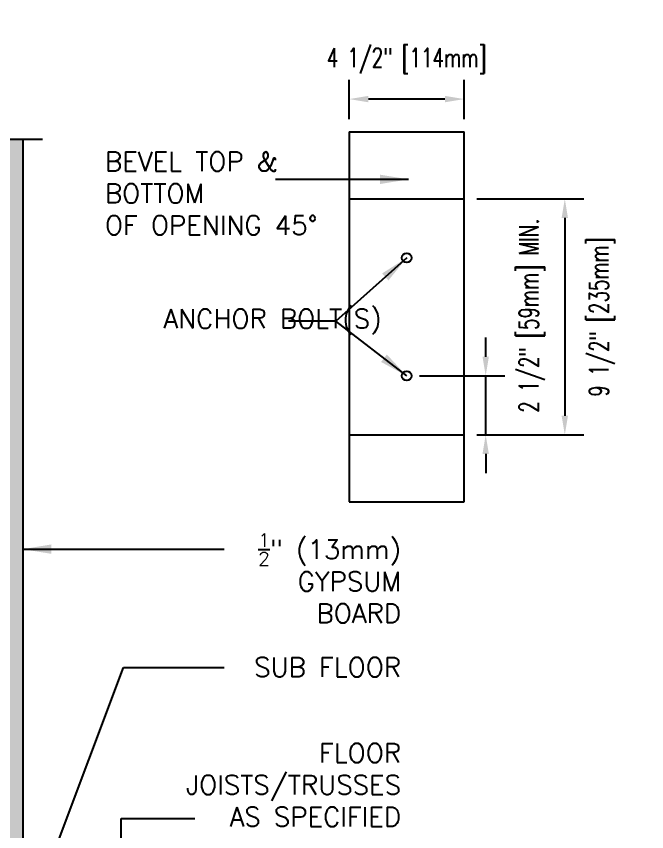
# Model space of a CAD drawing. Header units: inches. Extents: x 34 to 92.2, y -25.1 to 58.5.
# Drawn here: x 67.47 to 92.17, y 26.52 to 58.48 of the extents above; entities that cross this region are included whole.
import ezdxf

# ---------------------------------------------------------------- set-up
doc = ezdxf.new("R2010")
doc.units = ezdxf.units.IN
doc.header["$LTSCALE"] = 0.5
doc.header["$MEASUREMENT"] = 0
for name, color, linetype in [('HATCH', 12, 'Continuous'), ('LINE9', 9, 'Continuous'), ('TEXT', 4, 'Continuous')]:
    doc.layers.add(name, color=color, linetype=linetype)
doc.styles.add('DIM', font='romans.shx', dxfattribs={"width": 0.7})
doc.styles.add('ROMANS', font='romans.shx', dxfattribs={"height": 1.125})
doc.dimstyles.new('ext_12', dxfattribs={"dimscale": 12, "dimtxt": 0.09375, "dimasz": 0.09375, "dimexe": 0.09375, "dimexo": 0.0625, "dimgap": 0.0625, "dimtad": 1, "dimdec": 1, "dimzin": 3, "dimdsep": 46, "dimlunit": 4, "dimtxsty": 'DIM', "dimcen": 0.09, "dimdle": 0.09375, "dimclrt": 4, "dimadec": 0, "dimazin": 0, "dimtfac": 1, "dimtdec": 1, "dimtmove": 2, "dimatfit": 3, "dimfxl": 1, "dimfrac": 2, "dimtolj": 1, "dimtzin": 0, "dimarcsym": 0})
doc.dimstyles.new('ext_8', dxfattribs={"dimscale": 8, "dimtxt": 0.09375, "dimasz": 0.09375, "dimexe": 0.09375, "dimexo": 0.0625, "dimgap": 0.0625, "dimtad": 1, "dimdec": 1, "dimzin": 3, "dimdsep": 46, "dimlunit": 4, "dimtxsty": 'DIM', "dimcen": 0.09, "dimdle": 0.09375, "dimclrt": 4, "dimadec": 0, "dimazin": 0, "dimtfac": 1, "dimtdec": 1, "dimtmove": 2, "dimatfit": 3, "dimfxl": 1, "dimfrac": 2, "dimtolj": 1, "dimtzin": 0, "dimarcsym": 0})

# ---------------------------------------------------------------- blocks, each defined once
blk = doc.blocks.new('*D1')
at = {"layer": 'Defpoints', "color": 0, "transparency": 16777216}
for p in [(82.764, 44.392), (85.859, 44.392), (85.014, 42.079)]:
    blk.add_point(p, dxfattribs=at)
at = {"layer": 'TEXT', "color": 0, "lineweight": -2, "transparency": 16777216}
for p, q in [((85.859, 45.142), (85.859, 45.892)), ((83.264, 44.392), (86.609, 44.392)), ((85.859, 42.079), (85.859, 44.392)), ((85.514, 42.079), (86.609, 42.079)), ((85.859, 41.329), (85.859, 40.579))]:
    blk.add_line(p, q, dxfattribs=at)
at = {"layer": 'TEXT', "color": 0, "transparency": 16777216}
for points in [[(85.734, 45.142), (85.984, 45.142), (85.859, 44.392)], [(85.734, 41.329), (85.984, 41.329), (85.859, 42.079)]]:
    blk.add_solid(points, dxfattribs=at)
at = {"layer": 'TEXT', "color": 4, "transparency": 16777216, "insert": (87.674, 46.749), "char_height": 0.75, "attachment_point": 5, "rotation": 90, "style": 'DIM'}
blk.add_mtext('\\A1;2 1/2" [59mm] MIN.', dxfattribs=at)
blk = doc.blocks.new('*D2')
at = {"layer": 'Defpoints', "color": 0, "transparency": 16777216}
for p in [(85.014, 51.329), (85.014, 42.079), (88.958, 42.079)]:
    blk.add_point(p, dxfattribs=at)
at = {"layer": 'TEXT', "color": 0, "lineweight": -2, "transparency": 16777216}
for p, q in [((85.514, 51.329), (89.708, 51.329)), ((88.958, 50.579), (88.958, 42.829)), ((85.514, 42.079), (89.708, 42.079))]:
    blk.add_line(p, q, dxfattribs=at)
at = {"layer": 'TEXT', "color": 0, "transparency": 16777216}
for points in [[(88.833, 50.579), (89.083, 50.579), (88.958, 51.329)], [(88.833, 42.829), (89.083, 42.829), (88.958, 42.079)]]:
    blk.add_solid(points, dxfattribs=at)
at = {"layer": 'TEXT', "color": 4, "transparency": 16777216, "insert": (90.421, 46.704), "char_height": 0.75, "attachment_point": 5, "rotation": 90, "style": 'DIM'}
blk.add_mtext('\\A1;9 1/2" [235mm]', dxfattribs=at)
blk = doc.blocks.new('*D3')
at = {"layer": 'Defpoints', "color": 0, "transparency": 16777216}
for p in [(80.514, 55.239), (80.514, 53.954), (85.014, 53.954)]:
    blk.add_point(p, dxfattribs=at)
at = {"layer": 'TEXT', "color": 0, "lineweight": -2, "transparency": 16777216}
for p, q in [((80.514, 54.454), (80.514, 55.989)), ((85.014, 54.454), (85.014, 55.989)), ((84.264, 55.239), (81.264, 55.239))]:
    blk.add_line(p, q, dxfattribs=at)
at = {"layer": 'TEXT', "color": 0, "transparency": 16777216}
for points in [[(81.264, 55.364), (81.264, 55.114), (80.514, 55.239)], [(84.264, 55.364), (84.264, 55.114), (85.014, 55.239)]]:
    blk.add_solid(points, dxfattribs=at)
at = {"layer": 'TEXT', "color": 4, "transparency": 16777216, "insert": (82.764, 56.739), "char_height": 0.75, "attachment_point": 5, "style": 'DIM'}
blk.add_mtext('\\A1;4 1/2" [114mm]', dxfattribs=at)

msp = doc.modelspace()

# ---------------------------------------------------------------- hatches: boundary and pattern name
at = {"layer": 'HATCH'}
h = msp.add_hatch(dxfattribs=at)
h.set_pattern_fill('AR-SAND', color=256, scale=0.25, style=0)
h.set_pattern_definition([(37.5, (2, 0), (-0.0157483, 0.481706), [0, -0.38, 0, -0.425, 0, -0.40625]), (7.5, (2, 0), (0.442444, 0.7055365), [0, -0.205, 0, -0.3425, 0, -0.13125]), (327.5, (1.6925, 0), (0.7785355, 0.0014148), [0, -0.125, 0, -0.45, 0, -0.5875]), (317.5, (1.6925, 0), (0.7515317, 0.219419), [0, -0.0625, 0, -0.295, 0, -0.3375])])
h.paths.add_polyline_path([(67.722, 53.649), (67.222, 53.649), (67.222, 35.649), (67.209, 24.399), (67.722, 24.399)])

# ---------------------------------------------------------------- linework, layer by layer
at = {"layer": 'LINE9'}
for p, q in [((80.514, 53.954), (80.514, 39.454)), ((80.514, 53.954), (85.014, 53.954)), ((85.014, 39.454), (85.014, 53.954)), ((59.409, 53.674), (68.491, 53.674)), ((67.722, 53.674), (67.722, 24.399)), ((80.514, 51.329), (85.014, 51.329)), ((80.514, 42.079), (85.014, 42.079)), ((80.514, 39.454), (85.014, 39.454))]:
    msp.add_line(p, q, dxfattribs=at)
for centre in [(82.764, 49.017), (82.764, 44.392)]:
    msp.add_circle(centre, 0.188, dxfattribs=at)

# ---------------------------------------------------------------- texts
at = {"layer": 'TEXT', "char_height": 0.75, "style": 'ROMANS'}
for s, insert, width, attachment_point in [('BEVEL TOP & BOTTOM \\POF OPENING 45%%D', (70.944, 51.544), 8.65251, 4), ('ANCHOR BOLT(S)', (73.232, 46.506), 8.21011, 4), ('\\A1;{\\H0.7x;\\S1/2;}" (13mm) GYPSUM BOARD', (82.543, 36.463), 7.30932, 6), ('\\A1;{\\H1x;SUB FLOOR}', (82.543, 32.971), 11.43486, 6), ('\\A1;FLOOR JOISTS/TRUSSES \\PAS SPECIFIED', (82.543, 28.358), 11.43486, 6)]:
    msp.add_mtext(s, dxfattribs=dict(at, insert=insert, width=width, attachment_point=attachment_point))

# ---------------------------------------------------------------- dimensions: what is measured, and where the dimension line sits
at = {"layer": 'TEXT'}
dim = msp.add_linear_dim(base=(80.514, 55.239), p1=(85.014, 53.954), p2=(80.514, 53.954), dimstyle='ext_8', dxfattribs=at)
dim.commit()
dim.dimension.update_dxf_attribs({"geometry": '*D3', "text_midpoint": (82.764, 56.739), "dimtype": 160})
dim = msp.add_linear_dim(base=(88.958239242, 42.079009972), p1=(85.014479447, 51.329009972), p2=(85.014479447, 42.079009972), angle=90, dimstyle='ext_8', dxfattribs=at)
dim.commit()
dim.dimension.update_dxf_attribs({"geometry": '*D2', "text_midpoint": (90.421400038, 46.704009972), "dimtype": 160})
dim = msp.add_linear_dim(base=(85.859, 44.392), p1=(85.014, 42.079), p2=(82.764, 44.392), angle=90, text='<> MIN.', dimstyle='ext_8', dxfattribs=at)
dim.commit()
dim.dimension.update_dxf_attribs({"geometry": '*D1', "text_midpoint": (87.674, 46.749), "dimtype": 160})

# ---------------------------------------------------------------- leaders
msp.add_leader([(82.838, 52.093), (77.63, 52.093)], dimstyle='ext_12', dxfattribs=at)
for points in [[(82.764, 49.017), (79.991, 46.54), (78.136, 46.54)], [(82.764, 44.392), (79.991, 46.54)], [(67.722, 37.599), (75.614, 37.599)], [(68.459, 24.399), (71.668, 32.954), (75.614, 32.954)], [(71.578, 20.76), (71.578, 27.038), (74.47, 27.038)]]:
    msp.add_leader(points, dimstyle='ext_12', override={"dimgap": 0.0625, "dimtad": 0}, dxfattribs=at)

doc.saveas('drawing.dxf')
